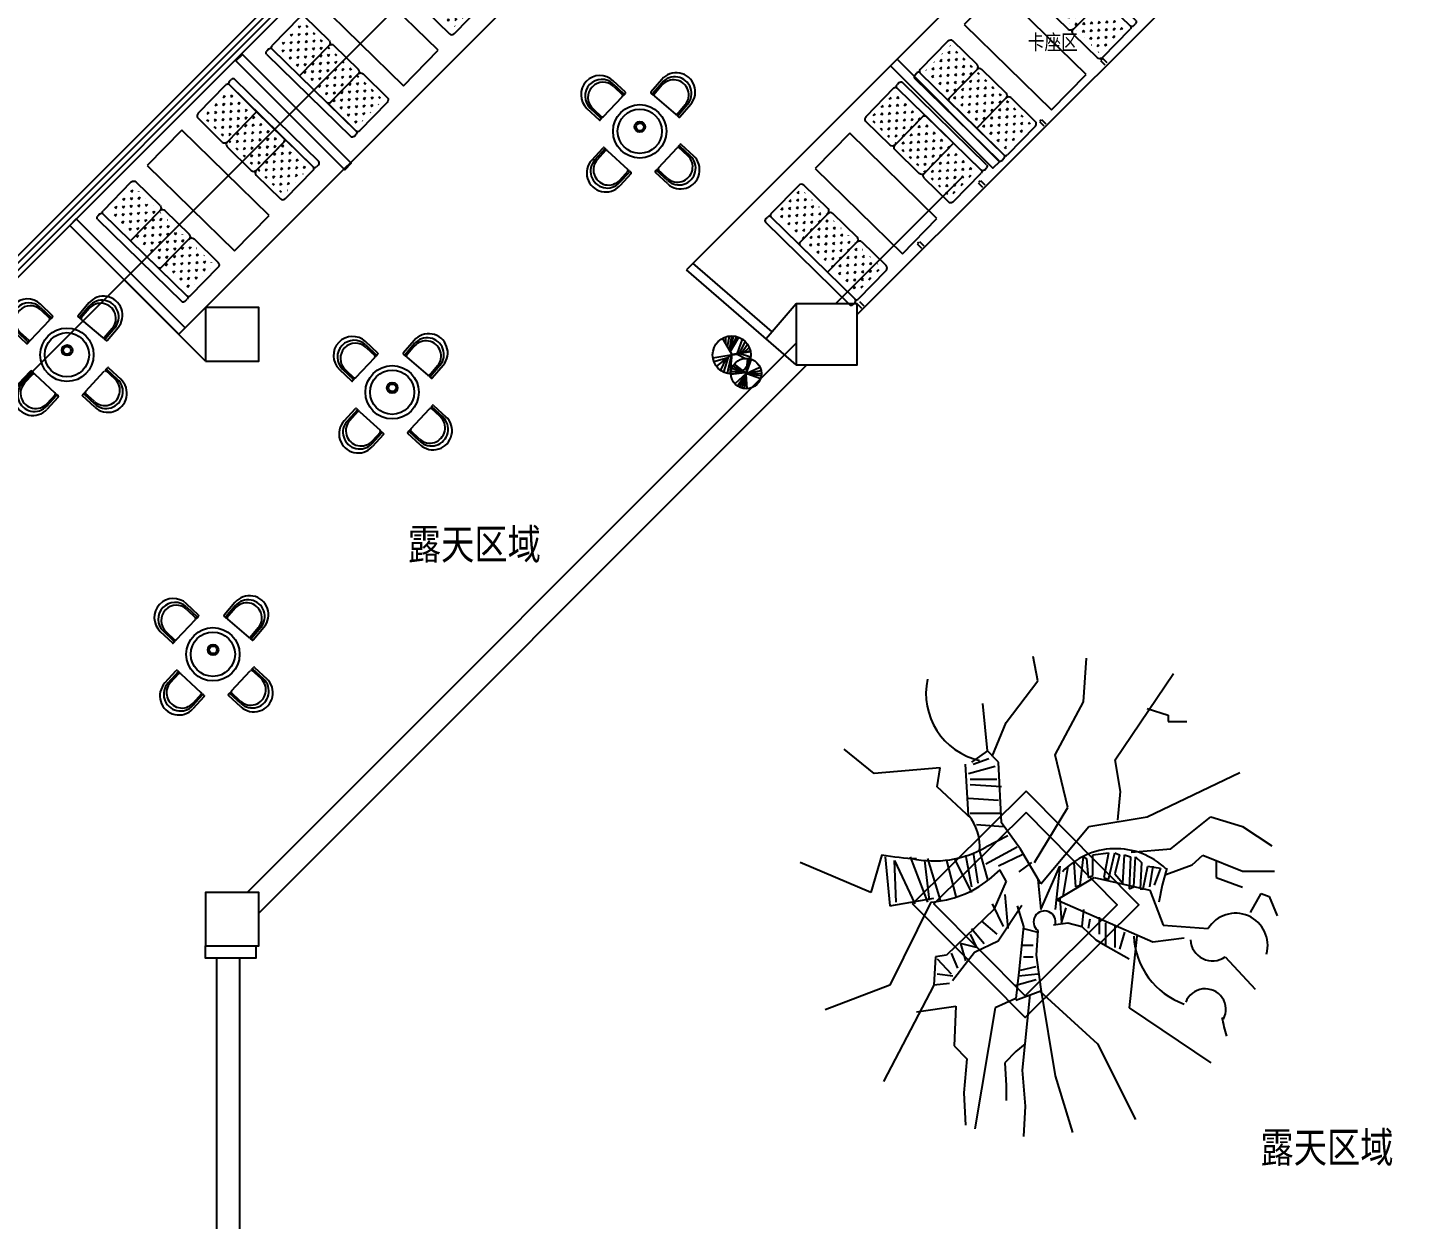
# Model space of a CAD drawing. Header units: millimetres. Extents: x 2680932 to 6187768, y 127588 to 383208.
# Drawn here: x 2897686 to 2915760, y 176905 to 192532 of the extents above; entities that cross this region are included whole.
import ezdxf

# ---------------------------------------------------------------- set-up
doc = ezdxf.new("R2010")
doc.units = ezdxf.units.MM
doc.header["$LTSCALE"] = 20
for name, color, linetype in [('COLUMN', 9, 'Continuous'), ('CURTWALL', 4, 'Continuous'), ('WALL', 3, 'Continuous'), ('家具', 3, 'Continuous'), ('家具内线', 36, 'Continuous'), ('家具外线', 255, 'Continuous'), ('标注', 6, 'Continuous'), ('门窗', 73, 'Continuous'), ('阳台栏杆', 149, 'Continuous')]:
    doc.layers.add(name, color=color, linetype=linetype)
doc.layers.add('红', color=1, linetype='Continuous', lineweight=13)
doc.styles.get("Standard").update_dxf_attribs({"font": '', "width": 0.8})
doc.styles.get('Standard').set_extended_font_data('YouYuan')
doc.dimstyles.new('平面图', dxfattribs={"dimscale": 100, "dimtxt": 5, "dimasz": 0.5, "dimexe": 0.6, "dimexo": 2, "dimgap": 0.8, "dimtad": 1, "dimdec": 0, "dimtxsty": 'Standard', "dimblk": 'ARCHTICK', "dimcen": 2.5, "dimclrd": 1, "dimclre": 1, "dimclrt": 2, "dimadec": 0, "dimazin": 0, "dimtfac": 1, "dimtdec": 0, "dimtix": 1, "dimtmove": 2, "dimatfit": 3, "dimfxl": 0.6, "dimarcsym": 0})

# ---------------------------------------------------------------- blocks, each defined once
blk = doc.blocks.new('_FZH')
blk.add_lwpolyline([(-0.5, -0.5), (0.5, -0.5), (0.5, 0.5), (-0.5, 0.5)], close=True)
blk = doc.blocks.new('MK-JJ-0302')
at = {"layer": '家具内线'}
for p, q in [((-91096.95699838313, 110108.7121836545, -342.8561261176871), (-90977.90047006725, 109995.8640610908, -342.8561261176871)), ((-90464.93535065601, 110124.8806138045, -342.8561261176871), (-90571.25121700575, 109999.9562676463, -342.8561261176871)), ((-91372.1290321792, 109818.4013987768, -342.8561261176871), (-91253.07250386335, 109705.5532762131, -342.8561261176871)), ((-90160.31631382924, 109865.6370171574, -342.8561261176871), (-90266.63218017899, 109740.7126709991, -342.8561261176871)), ((-91310.36777130695, 109151.4342479738, -342.8561261176871), (-91199.008887141, 109271.8848794293, -342.8561261176871)), ((-90124.72643518398, 109200.770761122, -342.8561261176871), (-90245.17706663947, 109312.1296452882, -342.8561261176871)), ((-91016.65756615016, 108879.8936149427, -342.8561261176871), (-90905.29868198416, 109000.3442463984, -342.8561261176871)), ((-90396.26706821515, 108907.0605559654, -342.8561261176871), (-90516.71769967067, 109018.4194401316, -342.8561261176871))]:
    blk.add_line(p, q, dxfattribs=at)
for centre, radius in [((-90755.51552892708, 109520.2261832726, -342.8561261176871), 290), ((-90753.54132050133, 109578.5730610008, -342.8561261176871), 70), ((-90753.54132050133, 109578.5730610008, -342.8561261176871), 50)]:
    blk.add_circle(centre, radius, dxfattribs=at)
for centre, start, end in [((-91234.54301528118, 109963.5567912156, -342.8561261176871), 46.53352035472111, 226.5335203547211), ((-90312.6258322424, 109995.2588154808, -342.8561261176871), 319.6008207877584, 139.6008207877584), ((-90260.49675169957, 109053.9156585438, -342.8561261176871), 227.2460332943735, 47.24603329437353), ((-91163.51266872881, 109015.6639314582, -342.8561261176871), 137.2460332943735, 317.2460332943736)]:
    blk.add_arc(centre, 200, start, end, dxfattribs=at)
at = {"layer": '家具外线'}
for p, q in [((-90943.50396584252, 110032.1529092006, -342.8561261176871), (-91103.38288107277, 110183.6946656794, -342.8561261176871)), ((-91102.03949119426, 110141.0863163881, -342.8561261176871), (-90964.14186837708, 110010.3796003349, -342.8561261176871)), ((-90466.55889196364, 110200.1204217029, -342.8561261176871), (-90609.32859660916, 110032.3617172271, -342.8561261176871)), ((-90463.34146043983, 110157.6124899713, -342.8561261176871), (-90586.4821688472, 110012.9184474786, -342.8561261176871)), ((-91232.05636652977, 109713.1892677613, -342.8561261176871), (-90984.40130213504, 109974.4692210022, -342.8561261176871)), ((-90963.76339960002, 109996.2425298679, -342.8561261176871), (-90943.12549706543, 110018.0158387338, -342.8561261176871)), ((-90608.19421060472, 110018.2651513903, -342.8561261176871), (-90585.34778284279, 109998.8218816416, -342.8561261176871)), ((-90562.50161409748, 109979.3788323274, -342.8561261176871), (-90288.34422193652, 109746.0593749107, -342.8561261176871)), ((-91447.34792331836, 109820.8061845822, -342.8561261176871), (-91287.46900808807, 109669.2644281033, -342.8561261176871)), ((-91404.72872837023, 109821.7444530225, -342.8561261176871), (-91266.83110555305, 109691.0377369693, -342.8561261176871)), ((-90265.49779417408, 109726.6161051621, -342.8561261176871), (-90242.65136641217, 109707.1728354136, -342.8561261176871)), ((-90128.26051993012, 109872.4445336594, -342.8561261176871), (-90251.40122833752, 109727.7504911667, -342.8561261176871)), ((-90228.55480057557, 109708.307221418, -342.8561261176871), (-90085.78509593008, 109876.0659258938, -342.8561261176871)), ((-91273.33193762133, 109669.6428968804, -342.8561261176871), (-91252.69403508627, 109691.4162057461, -342.8561261176871)), ((-90211.23448751072, 109348.8434209327, -342.8561261176871), (-90049.48345572499, 109199.3015364718, -342.8561261176871)), ((-91385.26454724648, 109144.0764267724, -342.8561261176871), (-91235.72266278553, 109305.8274585583, -342.8561261176871)), ((-91342.67619808853, 109145.9495636315, -342.8561261176871), (-91206.90588157297, 109292.8046662097, -342.8561261176871)), ((-91221.59139183069, 109306.3816978614, -342.8561261176871), (-91199.56312644383, 109286.016150384, -342.8561261176871)), ((-91177.53511079817, 109265.6508337972, -342.8561261176871), (-90913.19567641613, 109021.2640331788, -342.8561261176871)), ((-90510.48365403847, 109039.893216474, -342.8561261176871), (-90266.09685342012, 109304.232650856, -342.8561261176871)), ((-90245.73130594283, 109326.2609162428, -342.8561261176871), (-90225.36575846556, 109348.2891816296, -342.8561261176871)), ((-90092.08768753892, 109197.8333548563, -342.8561261176871), (-90231.600034988, 109326.8151555459, -342.8561261176871)), ((-90891.1674110293, 109000.8984857015, -342.8561261176871), (-90869.13914564297, 108980.5329382242, -342.8561261176871)), ((-90551.21451810279, 108995.8369354417, -342.8561261176871), (-90530.84897062552, 109017.8652008285, -342.8561261176871)), ((-90390.78238387263, 108874.752129184, -342.8561261176871), (-90530.29473132217, 109003.7339298737, -342.8561261176871)), ((-91019.59497241626, 108847.2548672976, -342.8561261176871), (-90890.61317172645, 108986.7672147469, -342.8561261176871)), ((-90868.58490633962, 108966.4016672696, -342.8561261176871), (-91018.12679080057, 108804.6506354836, -342.8561261176871)), ((-90388.90924701373, 108832.1637800259, -342.8561261176871), (-90550.66027879943, 108981.7056644871, -342.8561261176871))]:
    blk.add_line(p, q, dxfattribs=at)
blk.add_circle((-90755.51552892708, 109520.2261832726, -342.8561261176871), 350, dxfattribs=at)
for centre, radius, start, end in [((-91275.36540219557, 110002.2504251308, -342.8561261176871), 249.9999999999884, 46.53352035472111, 226.5335203547211), ((-90276.17199394664, 110038.0931737984, -342.8561261176871), 249.9999999999936, 319.6008207877584, 139.6008207877584), ((-91253.38410978203, 109981.4153847051, -342.8561261176871), 220, 46.53352035472111, 226.5335203547211), ((-90295.80099018474, 110015.0285118155, -342.8561261176871), 220, 319.6008207877584, 139.6008207877584), ((-90998.91684137887, 109988.2278226919, -342.8561261176871), 19.99999999999906, 316.5335203547211, 46.53352035472111), ((-90971.02116922193, 110003.1218307127, -342.8561261176871), 10.00000000000301, 226.5335203547211, 316.5335203547211), ((-90957.26256753222, 110017.6373699568, -342.8561261176871), 10, 226.5335203547211, 316.5335203547211), ((-90950.38326668736, 110024.8951395787, -342.8561261176871), 9.999999999997726, 316.5335203547211, 46.53352035472111), ((-90601.71312068863, 110025.8806273108, -342.8561261176871), 9.999999999994177, 139.6008207877584, 229.6008207883461), ((-90594.0976447677, 110019.3995373947, -342.8561261176871), 10, 229.6008207874883, 319.6008207877584), ((-90578.86669292623, 110006.4373575623, -342.8561261176871), 10.00000000001428, 229.6008207874883, 319.6008207877584), ((-90549.53917524821, 109994.6095637346, -342.8561261176871), 19.999999999986, 139.6008207877584, 229.6008207883461), ((-91246.57167179555, 109726.9481163018, -342.8561261176871), 20.00000000000602, 226.5335203547211, 316.5335203547211), ((-90275.38204210387, 109761.290326752, -342.8561261176871), 19.99999999997975, 229.6008207883461, 319.6008207877584), ((-90259.01670425801, 109734.2315810828, -342.8561261176871), 10.00000000001398, 139.6008207877584, 229.6008207874883), ((-90243.78575241656, 109721.2694012504, -342.8561261176871), 10, 139.6008207877584, 229.6008207874883), ((-91280.58970724324, 109676.5221977252, -342.8561261176871), 10.00000000000301, 226.5335203547211, 316.5335203547211), ((-91273.71040639789, 109683.7799673471, -342.8561261176871), 10, 316.5335203547211, 46.53352035472111), ((-91259.95180470821, 109698.2955065912, -342.8561261176871), 10.00000000000884, 316.5335203547211, 46.53352035472111), ((-90236.17027649605, 109714.7883113343, -342.8561261176871), 10.00000000001428, 229.6008207874883, 319.6008207877584), ((-90218.02300333648, 109341.5006658039, -342.8561261176871), 10.00000000000865, 47.24603329437353, 137.2460332943735), ((-91228.37990765645, 109299.0389427324, -342.8561261176871), 10.00000000000865, 47.24603329437353, 137.2460332943735), ((-91191.79275581983, 109250.0364596471, -342.8561261176871), 20.00000000000248, 47.61033525931872, 137.6103352595997), ((-91206.35164226961, 109278.6733952551, -342.8561261176871), 10.00000000000577, 317.2460332943736, 47.24603329437353), ((-90241.43503570555, 109036.2927420202, -342.8561261176871), 220, 227.2460332943735, 47.24603329437353), ((-90219.19635136936, 109015.7326582488, -342.8561261176871), 250.0000000000012, 227.2460332943735, 47.24603329437353), ((-90250.24152770077, 109289.291292096, -342.8561261176871), 19.9999999999998, 46.67748150130657, 136.6774815007173), ((-90238.38855081378, 109319.4724004171, -342.8561261176871), 9.999999999986015, 137.2460332943735, 227.2460332943735), ((-91201.6956690233, 108974.363531128, -342.8561261176871), 249.9999999999932, 137.2460332943735, 317.2460332943736), ((-91181.13558525217, 108996.6022154644, -342.8561261176871), 220, 137.2460332943735, 317.2460332943736), ((-90926.77270806764, 109006.578522921, -342.8561261176871), 20.00000000000248, 317.2460332943736, 47.24603329437353), ((-90897.95592685507, 108993.5557305726, -342.8561261176871), 10.00000000000124, 47.24603329437353, 137.2460332943735), ((-90883.27041659734, 108979.9786989211, -342.8561261176871), 9.999999999999998, 47.24603329437353, 137.2460332943735), ((-90543.87176297368, 108989.0484196159, -342.8561261176871), 10.00000000000577, 137.2460332943735, 227.2460332943735), ((-90537.08324714792, 108996.3911747448, -342.8561261176871), 10, 47.24603329437353, 137.2460332943735), ((-90523.50621549643, 109011.0766850025, -342.8561261176871), 10.00000000000865, 47.24603329437353, 137.2460332943735), ((-90495.79791289008, 109026.3164345636, -342.8561261176871), 19.9999999999998, 137.2460332943735, 227.2460332943735), ((-90875.92766146873, 108973.1901830954, -342.8561261176871), 10.00000000000577, 317.2460332943736, 47.24603329437353)]:
    blk.add_arc(centre, radius, start, end, dxfattribs=at)
blk = doc.blocks.new('3456')
at = {"layer": '家具', "color": 36}
for p, q in [((2370596.395342828, 71798.26972781599), (2370534.513328997, 72120.0580814053)), ((2371195.194829591, 71525.25924682996), (2371236.449505476, 72095.3051311291)), ((2370183.241897555, 71252.97679379291), (2370596.395342828, 71798.26972781599)), ((2371612.595079734, 70765.92609571334), (2372378.840015682, 71894.36941712338)), ((2369935.713842237, 70880.95451170212), (2369873.831828407, 71500.50629655388)), ((2370823.296060203, 70831.44861115003), (2371195.194829591, 71525.25924682996)), ((2372030.602016289, 71434.98378111701), (2372309.07107852, 71351.26056694798)), ((2369997.595856066, 70806.69566087396), (2370183.241897555, 71252.97679379291)), ((2372309.07107852, 71351.26056694798), (2372309.07107852, 71267.53735277872)), ((2372309.07107852, 71267.53735277872), (2372552.959015378, 71267.53735277872)), ((2368448.725451098, 70583.91910838918), (2368056.199343767, 70905.70746197831)), ((2369935.713842237, 70880.95451170212), (2369728.833776394, 70732.43681004568)), ((2370080.105207839, 70732.43681004568), (2369935.713842237, 70880.95451170212)), ((2369687.579100508, 70038.62617436581), (2369646.324424621, 70707.68385976955)), ((2369687.579100508, 70583.91910838918), (2370038.850531953, 70682.93090949359)), ((2369749.461114337, 70707.68385976955), (2369956.34118018, 70781.942710598)), ((2370121.359883724, 69939.61437326157), (2370080.105207839, 70732.43681004568)), ((2370988.921450159, 70137.6379754701), (2370823.296060203, 70831.44861115003)), ((2371682.364016894, 70348.7660807661), (2371612.595079734, 70765.92609571334)), ((2369316.287017532, 70658.1779592174), (2368448.725451098, 70583.91910838918)), ((2369275.032341644, 70410.64845645631), (2369316.287017532, 70658.1779592174)), ((2369708.206438451, 70509.66025756078), (2370059.477869896, 70509.66025756078)), ((2372030.602016289, 70014.60125203902), (2373248.828327755, 70599.20769532432)), ((2369728.833776394, 69989.12027381366), (2369275.032341644, 70410.64845645631)), ((2370121.359883724, 70410.64845645631), (2369708.206438451, 70435.4014067325)), ((2371647.78289152, 69972.37563097978), (2371682.364016894, 70348.7660807661)), ((2369687.579100508, 70262.13075479987), (2370080.105207839, 70236.64977657457)), ((2370555.14066694, 69419.07438951428), (2370988.921450159, 70137.6379754701)), ((2369708.206438451, 70063.379124642), (2370121.359883724, 70063.379124642)), ((2371264.35708034, 69888.65241681074), (2372030.602016289, 70014.60125203902)), ((2372343.652203896, 69596.71320914268), (2372866.009202986, 70014.60125203902)), ((2372866.009202986, 70014.60125203902), (2373284.01613954, 69888.65241681074)), ((2369790.715790224, 69914.86142298544), (2370141.987221668, 69890.10847270937)), ((2370203.869235497, 69766.34372132889), (2369915.086504292, 69617.82601967244)), ((2370369.494625453, 69593.07306939625), (2370121.359883724, 69939.61437326157)), ((2370638.256705125, 69137.32757313648), (2371264.35708034, 69888.65241681074)), ((2373284.01613954, 69888.65241681074), (2373666.835264309, 69638.2108022527)), ((2370327.633263156, 69617.82601967244), (2369915.086504292, 69394.32143923815)), ((2370638.256705125, 69137.32757313648), (2370369.494625453, 69593.07306939625)), ((2371821.901891217, 69554.48758808343), (2372343.652203896, 69596.71320914268)), ((2368407.470775212, 69023.02718509693), (2367478.027194949, 69419.07438951428)), ((2368551.862140814, 69518.08619061869), (2368407.470775212, 69023.02718509693)), ((2368593.1168167, 69493.33324034256), (2368654.99883053, 68849.0285052149)), ((2368738.114868712, 68899.26243371639), (2368717.487530769, 69443.82733979041)), ((2368717.487530769, 69443.82733979041), (2368985.642924029, 68873.78145549103)), ((2368923.760910201, 69493.33324034256), (2369150.661627576, 68899.26243371639)), ((2369109.406951688, 69443.82733979041), (2369171.288965519, 68924.01538399252)), ((2369150.661627576, 69468.58029006643), (2369316.287017532, 68924.01538399252)), ((2369398.796369303, 69443.82733979041), (2369522.560396962, 68973.52128454461)), ((2369501.933059019, 69468.58029006643), (2369728.833776394, 69023.02718509693)), ((2369646.324424621, 69518.08619061869), (2369728.833776394, 69097.28603592521)), ((2369749.461114337, 69542.83914089488), (2369811.949814579, 69146.79193647747)), ((2369832.577152521, 69568.32011912018), (2369935.713842237, 69196.2978370295)), ((2370390.121963396, 69518.08619061869), (2370080.105207839, 69369.56848896202)), ((2370513.885991055, 69419.07438951428), (2370348.2606011, 69295.30963813397)), ((2371071.43080193, 69419.07438951428), (2371092.058139875, 69097.28603592521)), ((2371153.940153703, 69122.03898620134), (2371195.194829591, 69493.33324034256)), ((2371195.194829591, 69493.33324034256), (2371236.449505476, 69468.58029006643)), ((2371236.449505476, 69468.58029006643), (2371257.076843419, 69221.05078730552)), ((2371318.958857249, 69518.08619061869), (2371525.83892309, 69542.83914089488)), ((2371318.958857249, 69245.80373758165), (2371318.958857249, 69518.08619061869)), ((2371525.83892309, 69542.83914089488), (2371463.350222851, 69221.05078730552)), ((2371525.83892309, 69196.2978370295), (2371608.348274864, 69542.83914089488)), ((2371608.348274864, 69542.83914089488), (2371670.230288692, 69518.08619061869)), ((2371670.230288692, 69518.08619061869), (2371608.348274864, 69270.55668785784)), ((2371711.48496458, 69146.79193647747), (2371732.112302522, 69518.08619061869)), ((2371732.112302522, 69518.08619061869), (2371814.621654296, 69493.33324034256)), ((2371814.621654296, 69493.33324034256), (2371793.994316352, 69072.53308564908)), ((2371855.876330181, 69097.28603592521), (2371876.503668124, 69493.33324034256)), ((2371876.503668124, 69493.33324034256), (2371959.013019898, 69419.07438951428)), ((2371959.013019898, 69419.07438951428), (2371938.385681955, 69072.53308564908)), ((2372622.121266128, 69387.76918769453), (2372761.65914045, 69512.98999497358)), ((2372761.65914045, 69512.98999497358), (2373284.01613954, 69304.04597352538)), ((2372935.778140146, 69429.26678080455), (2372935.778140146, 69220.32275935635)), ((2370100.732545781, 69320.06258840999), (2369956.34118018, 69196.2978370295)), ((2370183.241897555, 69171.54488675337), (2370100.732545781, 69320.06258840999)), ((2370637.650018713, 68799.52260466287), (2370885.178074033, 69369.56848896202)), ((2370885.178074033, 69369.56848896202), (2370823.296060203, 68799.52260466287)), ((2370988.921450159, 69369.56848896202), (2370927.039436328, 68973.52128454461)), ((2371257.076843419, 69221.05078730552), (2371318.958857249, 69245.80373758165)), ((2371608.348274864, 69270.55668785784), (2371711.48496458, 69146.79193647747)), ((2371979.64035784, 69072.53308564908), (2372042.12905808, 69369.56848896202)), ((2372042.12905808, 69369.56848896202), (2372207.147761624, 69344.81553868612)), ((2372104.01107191, 69369.56848896202), (2372062.756396023, 69097.28603592521)), ((2372207.147761624, 69344.81553868612), (2372124.638409853, 69122.03898620134)), ((2372289.657113397, 69344.81553868612), (2372227.775099569, 69122.03898620134)), ((2372274.489953144, 69262.5483804156), (2372622.121266128, 69387.76918769453)), ((2373284.01613954, 69304.04597352538), (2373701.416389685, 69304.04597352538)), ((2370183.241897555, 69171.54488675337), (2370018.223194009, 68799.52260466287)), ((2370596.395342828, 69196.2978370295), (2370637.650018713, 68799.52260466287)), ((2370846.956830197, 68928.38355168828), (2371334.126017501, 69220.32275935635)), ((2371092.058139875, 69097.28603592521), (2371153.940153703, 69122.03898620134)), ((2371334.126017501, 69220.32275935635), (2372065.183141663, 69053.60435896734)), ((2371463.350222851, 69221.05078730552), (2371525.83892309, 69196.2978370295)), ((2371793.994316352, 69072.53308564908), (2371855.876330181, 69097.28603592521)), ((2371938.385681955, 69072.53308564908), (2371979.64035784, 69072.53308564908)), ((2372065.183141663, 69053.60435896734), (2372239.30214136, 68594.2187229612)), ((2372227.775099569, 69122.03898620134), (2372186.520423681, 68899.26243371639)), ((2372935.778140146, 69220.32275935635), (2373284.01613954, 69095.10195207724)), ((2368654.99883053, 68849.0285052149), (2369233.777665759, 68948.76833426865)), ((2369191.916303462, 68899.26243371639), (2368654.99883053, 67808.67656566977)), ((2369997.595856066, 68873.78145549103), (2370141.987221668, 68576.74605217791)), ((2370162.614559612, 68998.2742348208), (2370203.869235497, 68551.99310190196)), ((2370846.956830197, 68928.38355168828), (2372104.01107191, 68378.72244996933)), ((2370885.178074033, 68948.76833426865), (2370905.805411976, 68626.2519527303)), ((2373388.366202076, 68760.93712334998), (2373527.297389988, 69011.37873790815)), ((2373527.297389988, 69011.37873790815), (2373632.254138933, 68969.88114479813)), ((2373632.254138933, 68969.88114479813), (2373736.60420147, 68719.43953024002)), ((2370018.223194009, 68799.52260466287), (2369398.796369303, 68204.72377008753)), ((2370386.794152508, 68856.05174362677), (2370077.38408336, 68385.74568838114)), ((2370327.633263156, 68849.0285052149), (2370410.749301339, 68576.74605217791)), ((2370905.805411976, 68626.2519527303), (2370968.294112216, 68824.27555493894)), ((2371195.194829591, 68799.52260466287), (2371174.567491646, 68576.74605217791)), ((2371401.468209021, 68700.5108035584), (2371401.468209021, 68477.73425107368)), ((2369728.833776394, 68551.99310190196), (2369894.459166349, 68353.96949969325)), ((2369853.204490464, 68651.00490300613), (2370059.477869896, 68477.73425107368)), ((2370410.749301339, 68576.74605217791), (2370348.2606011, 67981.94721760257)), ((2370410.749301339, 68551.99310190196), (2370596.395342828, 68502.4872013497)), ((2370596.395342828, 68527.24015162583), (2370575.768004885, 68204.72377008753)), ((2370802.66872226, 68601.49900245399), (2370988.921450159, 68626.2519527303)), ((2370988.921450159, 68626.2519527303), (2371174.567491646, 68576.74605217791)), ((2371174.567491646, 68576.74605217791), (2371360.213533135, 68403.47540024534)), ((2371277.704181362, 68675.75785328232), (2371257.076843419, 68551.99310190196)), ((2371484.584247204, 68626.2519527303), (2371484.584247204, 68329.216549417)), ((2371484.584247204, 68626.2519527303), (2371484.584247204, 68626.2519527303)), ((2371523.117798612, 68658.02814141812), (2371523.117798612, 68658.02814141812)), ((2371608.348274864, 68601.49900245399), (2371608.348274864, 68304.46359914087)), ((2371732.112302522, 68502.4872013497), (2371670.230288692, 68279.71064886474)), ((2372239.30214136, 68594.2187229612), (2372831.42807761, 68551.99310190196)), ((2369790.715790224, 68304.46359914087), (2369584.442410792, 68353.96949969325)), ((2369584.442410792, 68353.96949969325), (2369646.324424621, 68130.46491925902)), ((2369708.206438451, 68477.73425107368), (2369790.715790224, 68304.46359914087)), ((2370077.38408336, 68385.74568838114), (2369767.367327803, 68236.49995877536)), ((2370534.513328997, 68329.216549417), (2370390.121963396, 68329.216549417)), ((2371360.213533135, 68403.47540024534), (2371484.584247204, 68329.216549417)), ((2371484.584247204, 68329.216549417), (2371484.584247204, 68329.216549417)), ((2371484.584247204, 68329.216549417), (2371793.994316352, 68155.21786953509)), ((2371523.117798612, 68360.99273810501), (2371523.117798612, 68360.99273810501)), ((2371897.131006067, 68452.98130079743), (2371793.994316352, 67510.91313440737)), ((2372104.01107191, 68378.72244996933), (2372516.557830772, 68428.22835052136)), ((2369254.405003701, 68179.97081981134), (2369233.777665759, 67808.67656566977)), ((2369398.796369303, 68204.72377008753), (2369254.405003701, 68179.97081981134)), ((2369275.032341644, 68155.21786953509), (2369460.678383133, 67957.19426732644)), ((2369460.678383133, 68230.20474831288), (2369543.187734907, 68031.45311815466)), ((2369767.367327803, 68236.49995877536), (2369478.584596598, 67865.20570463385)), ((2370410.749301339, 68179.97081981134), (2370534.513328997, 68179.97081981134)), ((2370575.768004885, 68204.72377008753), (2370637.650018713, 67759.1706651178)), ((2373053.475303705, 68179.97081981134), (2373446.001411035, 67759.1706651178)), ((2370348.2606011, 67981.94721760257), (2370307.005925214, 67635.40591373737)), ((2370369.494625453, 68006.70016787853), (2370575.768004885, 68056.20606843085)), ((2368654.99883053, 67808.67656566977), (2367808.671288449, 67486.16018413147)), ((2369233.777665759, 67808.67656566977), (2368572.489478757, 66544.82004569069)), ((2369440.051045191, 67833.42951594596), (2369233.777665759, 67808.67656566977)), ((2369275.032341644, 67957.19426732644), (2369481.305721076, 67932.44131705031)), ((2370307.005925214, 67808.67656566977), (2370575.768004885, 67882.93541649816)), ((2370348.2606011, 67932.44131705031), (2370596.395342828, 67957.19426732644)), ((2370307.005925214, 67635.40591373737), (2370038.850531953, 67510.91313440737)), ((2370307.005925214, 67610.65296346118), (2370637.650018713, 67734.41771484166)), ((2370493.258653112, 67684.9118142894), (2370390.121963396, 66693.33774734713)), ((2370617.022680771, 67734.41771484166), (2371380.840871078, 67040.60707916185)), ((2370637.650018713, 67759.1706651178), (2370823.296060203, 66619.07889651891)), ((2369006.270261973, 67461.40723385534), (2369522.560396962, 67535.6660846835)), ((2369522.560396962, 67535.6660846835), (2369501.933059019, 67015.85412888566)), ((2370038.850531953, 67510.91313440737), (2369770.088452281, 65925.26826083922)), ((2371793.994316352, 67510.91313440737), (2372867.829262217, 66792.34954845154)), ((2369501.933059019, 67015.85412888566), (2369666.951762565, 66841.85544900381)), ((2370307.005925214, 66941.59527805739), (2370162.614559612, 66792.34954845154)), ((2370431.376639281, 67040.60707916185), (2370307.005925214, 66941.59527805739)), ((2371380.840871078, 67040.60707916185), (2371876.503668124, 66049.03301221965)), ((2369666.951762565, 66841.85544900381), (2369625.697086678, 66396.3023440342)), ((2370162.614559612, 66792.34954845154), (2370183.241897555, 66495.3141451386)), ((2370390.121963396, 66693.33774734713), (2370431.376639281, 66223.03169210156)), ((2370823.296060203, 66619.07889651891), (2371050.803463987, 65875.76236028696)), ((2369625.697086678, 66396.3023440342), (2369646.324424621, 65974.77416139131)), ((2370183.241897555, 66495.3141451386), (2370183.241897555, 66297.29054292978)), ((2370431.376639281, 66223.03169210156), (2370410.749301339, 65826.25645973475))]:
    blk.add_line(p, q, dxfattribs=at)
for centre, radius, start, end in [((2370027.185290566, 71632.7590835584), 896.9358768534252, 167.7530181383092, 257.4688739766103), ((2369199.045840677, 69630.50367791532), 636.5757755913249, 354.3941532822111, 39.87550727498791), ((2369232.884950112, 70823.53665080987), 1385.329233996434, 257.9801026622693, 299.5015586953756), ((2371619.494031547, 68643.00878561981), 955.7217783888777, 46.46145733460882, 137.0397353787977), ((2369172.404191027, 73103.73068502499), 3638.944747636224, 260.1814792158074, 267.3832845949068), ((2369111.97436068, 70237.1410731196), 1340.264887246919, 273.4195152239361, 309.050119263369), ((2370685.211549129, 68639.64015806973), 143.2552964125778, 344.5589940547766, 231.6849245262144), ((2373190.359733684, 68330.17973399122), 421.9396922727559, 344.5573474958617, 148.2846735380022), ((2372852.925973349, 68500.97012657643), 998.2038460863635, 182.7555668458728, 250.3074159395138), ((2372887.733430258, 68416.68214631546), 288.9682001701177, 182.6195079058616, 304.999158384795), ((2372791.738293004, 67489.05439462111), 272.3533860991952, 332.2862996822457, 159.1705090497453), ((2374928.521165977, 67734.72075827076), 1947.566252680397, 190.2803620738667, 197.7919671960525)]:
    blk.add_arc(centre, radius, start, end, dxfattribs=at)
blk = doc.blocks.new('_ArchTick')
at = {"color": 0, "linetype": 'ByBlock', "lineweight": -3, "const_width": 0.15}
blk.add_lwpolyline([(-0.5, -0.5), (0.5, 0.5)], dxfattribs=at)
blk = doc.blocks.new('*D105')
at = {"layer": 'Defpoints', "color": 0, "lineweight": -3, "transparency": 16777216}
for p in [(2907861.880985289, 199560.5797621221), (2908574.925513247, 198847.5352341712), (2896406.266052612, 188104.9648294451)]:
    blk.add_point(p, dxfattribs=at)
at = {"layer": '标注', "color": 1, "lineweight": -2, "transparency": 16777216}
for p, q in [((2908003.302341527, 199419.1584058856), (2908617.351920119, 198805.1088273004)), ((2897119.310580631, 187391.9203014339), (2908574.925513247, 198847.5352341712)), ((2896547.68740885, 187963.5434732086), (2897161.736987502, 187349.4938945631))]:
    blk.add_line(p, q, dxfattribs=at)
at = {"layer": '标注', "color": 1, "lineweight": -2, "transparency": 16777216, "xscale": 50, "yscale": 50, "zscale": 50}
for p, rotation in [((2908574.925513247, 198847.5352341712), 45.00000000030202), ((2897119.310580631, 187391.9203014339), 225.0000000003021)]:
    blk.add_blockref('_ArchTick', p, dxfattribs=dict(at, rotation=rotation))
at = {"layer": '标注', "color": 2, "lineweight": -3, "transparency": 16777216, "insert": (2902613.772809146, 193353.0730055931), "char_height": 500, "attachment_point": 5, "rotation": 45.00000000030202}
blk.add_mtext('16201', dxfattribs=at)
blk = doc.blocks.new('1134551')
at = {"layer": '家具'}
h = blk.add_hatch(dxfattribs=at)
h.set_pattern_fill('CROSS', color=36, scale=300, angle=7.194245199571013e-13, style=0)
h.set_pattern_definition([(90, (2219136.875598601, 115626.4292741569), (-66.66666666666748, 74.99999999999908), [37.5, -112.5]), (180, (2219153.542265268, 115645.1792741569), (-66.66666666666585, -75.00000000000091), [33.33333333333333, -100])])
h.paths.add_polyline_path([(2217977.062633734, 36336.82184997305), (2217977.062633734, 35851.46651091373), (2219448.489601787, 35851.46651091373), (2219448.489601787, 36336.82184997304)])
h = blk.add_hatch(dxfattribs=at)
h.set_pattern_fill('CROSS', color=36, scale=300, angle=7.194245199571013e-13, style=0)
h.set_pattern_definition([(270, (2219136.875598601, -45219.45224087756), (-66.66666666666748, -74.99999999999908), [37.5, -112.5]), (180, (2219153.542265268, -45238.20224087756), (-66.66666666666585, 75.00000000000091), [33.33333333333333, -100])])
h.paths.add_polyline_path([(2217977.062633734, 34070.15518330628), (2217977.062633734, 34555.5105223656), (2219448.489601787, 34555.5105223656), (2219448.489601787, 34070.15518330628)])
at = {"layer": '家具', "color": 36}
blk.add_line((2218972.61818929, 35836.82184997307), (2218972.61818929, 36356.82184997306), dxfattribs=at)
at = {"layer": '标注', "color": 7, "lineweight": -3}
for p, q in [((2217905.951522623, 36416.82184997306), (2217905.951522623, 36456.82184997306)), ((2217905.951522623, 35836.82184997306), (2217905.951522623, 36356.82184997305)), ((2217932.61818929, 36486.82184997306), (2219479.284855956, 36486.82184997307)), ((2219479.284855956, 36386.82184997307), (2217932.61818929, 36386.82184997306)), ((2217932.61818929, 36386.82184997305), (2218439.284855956, 36386.82184997306)), ((2218439.284855956, 36386.82184997306), (2218439.284855956, 35836.82184997306)), ((2218945.951522623, 36386.82184997306), (2218439.284855956, 36386.82184997306)), ((2218439.284855956, 36386.82184997306), (2218439.284855956, 35836.82184997306)), ((2218972.61818929, 36386.82184997306), (2218972.61818929, 35836.82184997306)), ((2219479.284855956, 36386.82184997304), (2218972.61818929, 36386.82184997306)), ((2219505.951522623, 36456.82184997307), (2219505.951522623, 36416.82184997307)), ((2219505.951522623, 35836.82184997306), (2219505.951522623, 36356.82184997304)), ((2218394.840411512, 35786.82184997306), (2217950.395967068, 35786.82184997306)), ((2218483.729300401, 35786.82184997306), (2218928.173744845, 35786.82184997307)), ((2219017.062633734, 35786.82184997306), (2219461.507078179, 35786.82184997306)), ((2219505.951522623, 35528.65518330625), (2217905.951522623, 35528.65518330628)), ((2217905.951522623, 35528.65518330628), (2217905.951522623, 34878.65518330628)), ((2219505.951522623, 34878.65518330625), (2219505.951522623, 35528.65518330625)), ((2217905.951522623, 34878.65518330628), (2219505.951522623, 34878.65518330625)), ((2217905.951522623, 34570.15518330627), (2217905.951522623, 34050.15518330628)), ((2218394.840411512, 34620.15518330627), (2217950.395967068, 34620.15518330627)), ((2218439.284855956, 34020.15518330626), (2218439.284855956, 34570.15518330627)), ((2218439.284855956, 34020.15518330626), (2218439.284855956, 34570.15518330627)), ((2218483.729300401, 34620.15518330627), (2218928.173744845, 34620.15518330625)), ((2218972.61818929, 34570.15518330625), (2218972.61818929, 34050.15518330626)), ((2218972.61818929, 34020.15518330626), (2218972.61818929, 34570.15518330627)), ((2219017.062633734, 34620.15518330627), (2219461.507078179, 34620.15518330627)), ((2219505.951522623, 34570.15518330627), (2219505.951522623, 34050.15518330628)), ((2217905.951522623, 33990.15518330627), (2217905.951522623, 33950.15518330627)), ((2219479.284855956, 34020.15518330625), (2217932.61818929, 34020.15518330627)), ((2217932.61818929, 34020.15518330628), (2218439.284855956, 34020.15518330626)), ((2218945.951522623, 34020.15518330626), (2218439.284855956, 34020.15518330626)), ((2219479.284855956, 34020.15518330628), (2218972.61818929, 34020.15518330626)), ((2219505.951522623, 33950.15518330625), (2219505.951522623, 33990.15518330625)), ((2217932.61818929, 33920.15518330627), (2219479.284855956, 33920.15518330625))]:
    blk.add_line(p, q, dxfattribs=at)
for centre, major_axis, ratio, start_param, end_param in [((2217932.61818929, 36456.82184997306), (-1.74124231804884e-09, 30), 0.8888888888837148, -6.529643492569903e-11, 1.570796326743304), ((2217932.61818929, 36416.82184997306), (1.741265435931912e-09, 30.00000000000001), 0.8888888888837149, 1.57079632684649, 3.14159265365509), ((2217932.61818929, 36356.82184997305), (-1.74124231804884e-09, 30), 0.8888888888837148, -6.529643492569903e-11, 1.570796326743304), ((2218945.951522623, 36356.82184997306), (-1.396509305140468e-09, 30.00000000000001), 0.8888888888837149, 4.712388980343311, 6.283185307127217), ((2219479.284855956, 36456.82184997307), (-4.338984657459953e-10, 30.00000000000001), 0.8888888888992368, 4.712388980371833, 6.283185307163315), ((2219479.284855956, 36416.82184997307), (4.774832726532213e-10, 30.00000000000001), 0.8888888888992368, 3.141592653607699, 4.712388980398837), ((2219479.284855956, 36356.82184997304), (-4.338984657459953e-10, 30.00000000000001), 0.8888888888992368, 4.712388980371833, 6.283185307163315), ((2217950.395967068, 35836.82184997306), (1.437457138824082e-09, 49.99999999999999), 0.8888888888899238, 1.570796326820451, 3.141592653622136), ((2218394.840411512, 35836.82184997306), (-1.437475633061334e-09, 49.99999999999999), 0.8888888888899237, 3.14159265355745, 4.712388980359134), ((2218483.729300401, 35836.82184997306), (-1.700316061224439e-09, 49.99999999999999), 0.8888888888899237, 1.570796326764669, 3.141592653551536), ((2218928.173744845, 35836.82184997307), (-1.437475633061334e-09, 49.99999999999999), 0.8888888888899237, 3.14159265355745, 4.712388980359134), ((2219017.062633734, 35836.82184997306), (1.437457138824082e-09, 49.99999999999999), 0.8888888888899238, 1.570796326820451, 3.141592653622136), ((2219461.507078179, 35836.82184997306), (1.700306814127761e-09, 49.99999999999999), 0.8888888888899237, 3.141592653628051, 4.712388980414772)]:
    blk.add_ellipse(centre, major_axis=major_axis, ratio=ratio, start_param=start_param, end_param=end_param, dxfattribs=at)
at = {"layer": '标注', "color": 7, "lineweight": -3, "extrusion": (0, 0, -1)}
for centre, major_axis, ratio, start_param, end_param in [((2217950.395967068, 34570.15518330627), (-1.437457138824082e-09, 49.99999999999999), 0.8888888888899238, -1.570796326769342, 3.234279510877514e-11), ((2218394.840411512, 34570.15518330627), (1.437475633061334e-09, 49.99999999999999), 0.8888888888899237, -3.234323919798499e-11, 1.570796326769341), ((2218483.729300401, 34570.15518330627), (1.700316061224439e-09, 49.99999999999999), 0.8888888888899237, 4.712388980354461, 6.283185307141329), ((2218928.173744845, 34570.15518330625), (1.437475633061334e-09, 49.99999999999999), 0.8888888888899237, -3.234323919798499e-11, 1.570796326769341), ((2219017.062633734, 34570.15518330627), (-1.437457138824082e-09, 49.99999999999999), 0.8888888888899238, -1.570796326769342, 3.234279510877514e-11), ((2219461.507078179, 34570.15518330627), (-1.700306814127761e-09, 49.99999999999999), 0.8888888888899237, 3.825673111634842e-11, 1.570796326824978), ((2217932.61818929, 34050.15518330628), (1.74124231804884e-09, 30), 0.8888888888837148, 3.141592653524496, 4.712388980333097), ((2217932.61818929, 33990.15518330627), (-1.741265435931912e-09, 30.00000000000001), 0.8888888888837149, -1.570796326743304, 6.529732310411873e-11), ((2218945.951522623, 34050.15518330626), (1.396509305140468e-09, 30.00000000000001), 0.8888888888837149, 1.570796326753519, 3.141592653537424), ((2219479.284855956, 34050.15518330628), (4.338984657459953e-10, 30.00000000000001), 0.8888888888992368, 1.57079632678204, 3.141592653573522), ((2219479.284855956, 33990.15518330625), (-4.774832726532213e-10, 30.00000000000001), 0.8888888888992368, 1.79054548965496e-11, 1.570796326809044), ((2217932.61818929, 33950.15518330627), (1.74124231804884e-09, 30), 0.8888888888837148, 3.141592653524496, 4.712388980333097), ((2219479.284855956, 33950.15518330625), (4.338984657459953e-10, 30.00000000000001), 0.8888888888992368, 1.57079632678204, 3.141592653573522)]:
    blk.add_ellipse(centre, major_axis=major_axis, ratio=ratio, start_param=start_param, end_param=end_param, dxfattribs=at)
blk = doc.blocks.new('41111')
at = {"layer": 'COLUMN'}
for centre, radius in [((2362114.345352454, 92014.05187923864), 250), ((2362036.911171218, 91713.80673576042), 200)]:
    blk.add_circle(centre, radius, dxfattribs=at)
at = {"layer": '家具', "color": 36}
for p, q in [((2362102.535349059, 92021.73948850154), (2361929.988462698, 92182.90843729704)), ((2362121.023412906, 92018.06312448344), (2362214.570526844, 92243.0822580501)), ((2362163.918307453, 92121.24291912466), (2362294.297206999, 92187.59533214288)), ((2362180.696966837, 92161.60246885446), (2362255.855778238, 92220.14603101002)), ((2362025.556312588, 92042.12904206068), (2361864.426699642, 92007.67481278541)), ((2362060.29639854, 92032.92738306837), (2361870.078356834, 91960.81998230792)), ((2362122.107890319, 92016.55527996116), (2361873.845012509, 92082.3130430601)), ((2362119.938935493, 92019.57096900571), (2361885.214015894, 91914.05772637909)), ((2362041.865190613, 92037.80928492651), (2361900.366974097, 92143.33162860248)), ((2362121.023412906, 92018.06312448344), (2361903.501947784, 91879.71998165929)), ((2362114.988013345, 92013.7223224951), (2362165.675657478, 91965.52843044975)), ((2362118.430082941, 92018.48576659421), (2362306.016108928, 91853.5454273035)), ((2362119.514560354, 92016.97792207194), (2362298.909374042, 91845.42174570597)), ((2362136.303396203, 92054.8177442429), (2362354.362103111, 92083.99442283229)), ((2362139.62312071, 92062.80304171455), (2362346.315397976, 92107.27150153335)), ((2362143.175189828, 92071.34722316), (2362312.210173539, 92166.85735223306)), ((2362143.175189828, 92071.34722316), (2362327.30806849, 92144.99798104573)), ((2362178.406558873, 91970.10914297054), (2362364.071071301, 92025.75937027067)), ((2362033.02603945, 91732.87584788322), (2361905.424800271, 91864.50953684667)), ((2362028.568499765, 91745.64171239127), (2361936.454084402, 91886.74711192636)), ((2362039.284826995, 91714.95142333044), (2361973.457242909, 91903.4738098196)), ((2362037.392813623, 91712.97585491638), (2362008.766319727, 91911.81650151589)), ((2362040.053127368, 91712.20300548327), (2362041.620059124, 91915.19779481839)), ((2362056.873022212, 91724.43770673385), (2362207.25853075, 91818.60071030358)), ((2362165.675657478, 91965.52843044975), (2362189.581043317, 91843.16423889996)), ((2362188.826968958, 91952.43763538518), (2362246.789044569, 91802.01728673298)), ((2362193.164878609, 91946.4062572961), (2362361.938140872, 91979.44247121805)), ((2362220.574127783, 91928.6727150935), (2362351.590030536, 91935.21684437412)), ((2362243.88769037, 91908.17360327092), (2362332.033518144, 91891.12156353738)), ((2362036.911171218, 91713.80673576042), (2361837.082870185, 91705.52119978644)), ((2362036.911171218, 91713.80673576042), (2361839.863306884, 91748.04325371375)), ((2361977.633623331, 91711.34889443901), (2361841.116848649, 91673.00743123714)), ((2361998.73565505, 91712.22385380177), (2361850.097699312, 91642.38736363895)), ((2362017.797291109, 91713.01421167639), (2361863.093940231, 91614.87458622249)), ((2362024.980456978, 91713.31204926444), (2361883.37553856, 91585.6396202264)), ((2362031.18517324, 91713.56931712663), (2362248.661673644, 91805.58244517892)), ((2362035.307740147, 91713.74025225564), (2362228.117902725, 91772.45812812638)), ((2362036.911171218, 91713.80673576042), (2362137.212948682, 91540.77623718395)), ((2362036.911171218, 91713.80673576042), (2362215.047672877, 91622.88156445524)), ((2362037.863018347, 91712.16470520502), (2362188.988152213, 91583.91219449129)), ((2362040.447834923, 91707.70564064803), (2362103.354526547, 91525.1661236627)), ((2362043.424928692, 91702.56985908901), (2362162.64946077, 91558.27576604488))]:
    blk.add_line(p, q, dxfattribs=at)

msp = doc.modelspace()

# ---------------------------------------------------------------- linework, layer by layer
at = {"layer": 'CURTWALL'}
for p, q in [((2907720.459629051, 199702.001118359), (2896264.844696376, 188246.386185682)), ((2907767.600080764, 199654.8606659198), (2896311.985148059, 188199.2457332083)), ((2907814.740532836, 199607.7202138471), (2896359.125600136, 188152.1052811304)), ((2896406.266052612, 188104.9648294452), (2907861.880985289, 199560.579762122))]:
    msp.add_line(p, q, dxfattribs=at)
at = {"layer": 'WALL'}
for p, q in [((2911787.501840379, 192128.84130433), (2911844.070382874, 192072.2727618349)), ((2910958.018558559, 191299.35802251), (2911014.587101054, 191242.7894800149)), ((2910986.302829806, 191327.6422937575), (2911042.871372302, 191271.0737512625)), ((2910185.103819234, 190526.443283185), (2910241.672361729, 190469.8747406901)), ((2910156.819547986, 190498.1590119376), (2910213.388090481, 190441.5904694427)), ((2909355.620537413, 189696.960001365), (2909412.189079909, 189640.39145887)), ((2909383.904808661, 189725.2442726126), (2909440.473351156, 189668.6757301176)), ((2908568.563662465, 188909.9031264161), (2908625.13220496, 188853.3345839214)), ((2908596.847933712, 188938.1873976637), (2908653.416476207, 188881.6188551688))]:
    msp.add_line(p, q, dxfattribs=at)
for p in [(2911773.359704755, 192114.6991687062), (2910972.160694182, 191313.5001581337), (2910170.96168361, 190512.3011475613), (2909369.762673037, 189711.1021369888)]:
    msp.add_point(p, dxfattribs=at)
at = {"layer": '家具', "color": 36}
msp.add_lwpolyline([(2910783.413135853, 182238.6816994399), (2909575.326609201, 181042.6353190158), (2910771.372989626, 179834.548792365), (2911979.459516276, 181030.5951727888)], close=True, dxfattribs=at)
at = {"layer": '标注', "color": 7, "lineweight": -3}
for p, q in [((2899668.563662464, 188509.9031264163), (2907818.563662465, 196659.9031264161)), ((2912833.453852218, 195861.7990846781), (2906328.059091808, 189356.4043242672)), ((2911759.217569131, 192100.5570330824), (2911815.786111627, 192043.9884905873)), ((2910722.67208361, 191064.0115475617), (2910722.218718037, 191064.4260081912)), ((2910627.155117619, 190968.4945815704), (2910626.701752046, 190968.9090421996)), ((2899753.416476207, 188594.755940159), (2898324.736819766, 190023.4355965994)), ((2900018.563662465, 188159.9031264161), (2898239.884006023, 189938.582782857)), ((2907451.234367354, 188543.1852277113), (2906413.132783689, 189441.4780161479)), ((2907768.563662465, 188109.9031264161), (2906328.059091808, 189356.4043242671)), ((2907768.563662465, 188909.9031264161), (2907372.712374456, 188452.4422024634)), ((2912262.298681814, 181029.1786849975), (2910769.956501834, 179551.709626827))]:
    msp.add_line(p, q, dxfattribs=at)
for points in [[(2900418.65382942, 192096.0229043964), (2900503.506643163, 192180.8757181389), (2901932.186299603, 190752.1960616985), (2901847.333485861, 190667.343247956), (2900418.65382942, 192096.0229043964)], [(2909006.235705086, 192030.7122823624), (2909091.088518829, 192115.565096105), (2910434.591403083, 190772.0622118511), (2910349.738589341, 190687.2093981087), (2909006.235705087, 192030.7122823627)], [(2898239.884006023, 189938.5827828568), (2898324.736819766, 190023.4355965993), (2899753.416476207, 188594.755940159), (2899668.563662464, 188509.9031264164), (2898239.884006023, 189938.5827828568)]]:
    msp.add_lwpolyline(points, dxfattribs=at)
msp.add_lwpolyline([(2910784.829623644, 182521.5208649781), (2909292.487443663, 181044.0518068073), (2910769.956501834, 179551.709626827), (2912262.298681814, 181029.1786849975)], close=True, dxfattribs=at)
at = {"layer": '红', "lineweight": -3}
msp.add_lwpolyline([(2900018.563662464, 180491.457853949), (2900679.834997143, 180491.457853949), (2900679.834997143, 180331.1942848843), (2900018.563662464, 180331.1942848843)], close=True, dxfattribs=at)
at = {"layer": '阳台栏杆'}
for p, q in [((2908568.563662464, 188768.4817701804), (2915759.985018719, 195959.9031264306)), ((2908285.720949988, 188909.9031264163), (2909936.330615433, 190560.5127918599)), ((2900567.275677516, 181191.457853949), (2907768.563662464, 188392.7458388922)), ((2900718.563662464, 180918.4817701847), (2907909.9850187, 188109.9031264163)), ((2900168.563662463, 173209.9031264161), (2900168.563662462, 180331.1942848843)), ((2900468.563662463, 173209.9031264161), (2900468.563662462, 180331.1942848843))]:
    msp.add_line(p, q, dxfattribs=at)

# ---------------------------------------------------------------- block references
at = {"layer": 'COLUMN'}
for p, xscale, yscale, zscale in [((2908168.563662465, 188509.9031264161), 800, 800, 800), ((2900368.563662465, 188509.9031264161), 700, 700, 700), ((2900368.563662464, 180841.457853949), 700, 700, 700)]:
    msp.add_blockref('_FZH', p, dxfattribs=dict(at, xscale=xscale, yscale=yscale, zscale=zscale))
at = {"layer": '家具外线'}
for p in [(2996471.428802022, 81651.47510692666, 342.8561261176871), (2988958.091027093, 78721.56330694401, 342.8561261176871), (2993223.68438726, 78230.01344696994, 342.8561261176871), (2990872.965042727, 74794.53212388759, 342.8561261176871)]:
    msp.add_blockref('MK-JJ-0302', p, dxfattribs=at)
at = {"layer": '标注', "color": 7, "lineweight": -3}
for name, p, rotation in [('1134551', (1291038.714730595, 1718280.977485659), 315.6524729491584), ('1134551', (4522005.425126133, -1333474.742598003), 135.6524729401795), ('1134551', (1288821.090708781, 1716116.978633729), 315.6524729491584), ('1134551', (4520049.330451075, -1335364.391940798), 135.6524729401795), ('41111', (1534416.959624628, -1736410.405370502), 52.27582141293905)]:
    msp.add_blockref(name, p, dxfattribs=dict(at, rotation=rotation))
msp.add_blockref('3456', (540340.6779827159, 112167.0000460196), dxfattribs=at)

# ---------------------------------------------------------------- texts
at = {"layer": '门窗', "color": 36, "linetype": 'Continuous', "ltscale": 40, "width": 2700, "attachment_point": 7}
for s, insert, char_height in [('{\\fSimSun|b0|i0|c134|p54;\\C7;卡座区}', (2910806.452589346, 192218.3278855651), 199.9999999999999), ('{\\fSimSun|b0|i0|c134|p54;\\C7;露天区域}', (2902673.024108461, 185515.036960198), 400), ('{\\fSimSun|b0|i0|c134|p54;\\C7;露天区域}', (2913857.696931253, 177607.2653745801), 400)]:
    msp.add_mtext(s, dxfattribs=dict(at, insert=insert, char_height=char_height))

# ---------------------------------------------------------------- dimensions: what is measured, and where the dimension line sits
at = {"layer": '标注', "color": 7, "lineweight": -3}
dim = msp.add_linear_dim(base=(2908574.925513247, 198847.5352341712), p1=(2896406.266052612, 188104.9648294452), p2=(2907861.880985289, 199560.579762122), angle=225.000000000302, dimstyle='平面图', dxfattribs=at)
dim.commit()
dim.dimension.update_dxf_attribs({"geometry": '*D105', "text_midpoint": (2902613.772809146, 193353.0730055931)})

doc.saveas('drawing.dxf')
